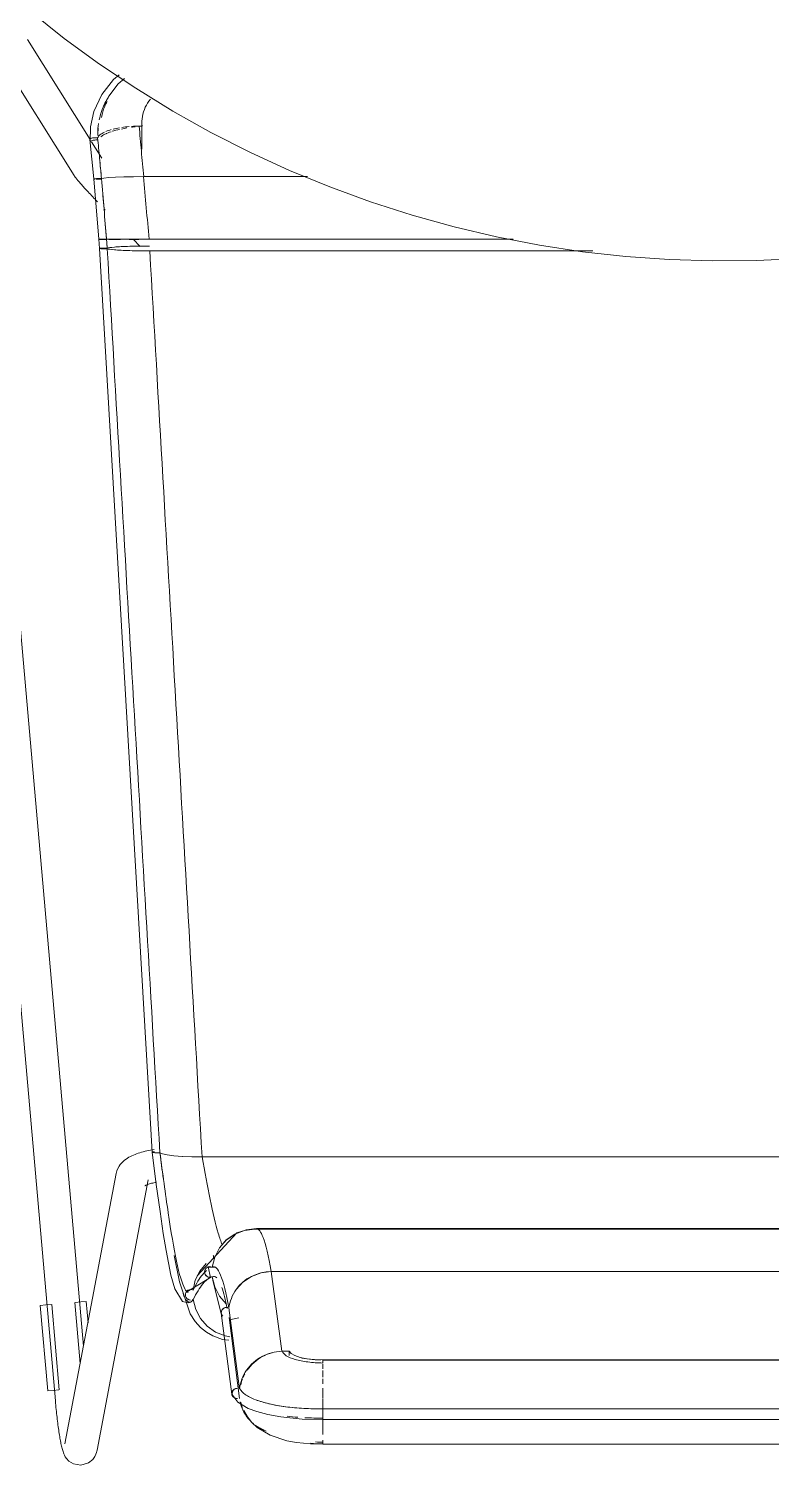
# Model space of a CAD drawing. Header units: millimetres. Extents: x 155927 to 326028, y -36033 to 97293.
# Drawn here: x 159656 to 159928, y 11463 to 11990 of the extents above; entities that cross this region are included whole.
import ezdxf

# ---------------------------------------------------------------- set-up
doc = ezdxf.new("R2010")
doc.units = ezdxf.units.MM
doc.header["$MEASUREMENT"] = 0
doc.layers.add('I-FURN', color=8, linetype='CONTINUOUS', lineweight=9)

msp = doc.modelspace()

# ---------------------------------------------------------------- linework, layer by layer
at = {"layer": 'I-FURN'}
for p, q in [((159656.42, 11996.86), (159668.95, 11986.92)), ((159678.42, 11949.76), (159655.39, 11986.53)), ((159668.95, 11986.92), (159681.87, 11977.48)), ((159645.22, 11980.16), (159672.52, 11936.57)), ((159681.87, 11977.48), (159695.16, 11968.57)), ((159687.01, 11971.86), (159682.68, 11966.33)), ((159689.07, 11973.5), (159687.01, 11971.86)), ((159691.09, 11972.15), (159688.75, 11970.19)), ((159682.68, 11966.33), (159679.77, 11960.01)), ((159685.25, 11965.62), (159683.34, 11961.93)), ((159688.75, 11970.19), (159685.25, 11965.62)), ((159695.16, 11968.57), (159708.79, 11960.2)), ((159708.79, 11960.2), (159722.75, 11952.37)), ((159679.77, 11960.01), (159678.56, 11954.37)), ((159697.41, 11955.93), (159697.41, 11946.18)), ((159679.77, 11935.31), (159678.35, 11949.8)), ((159678.56, 11954.37), (159678.47, 11948.91)), ((159696.42, 11954.69), (159697.47, 11954.69)), ((159722.75, 11952.37), (159737.01, 11945.12)), ((159682.69, 11942.95), (159678.99, 11948.86)), ((159737.01, 11945.12), (159751.54, 11938.44)), ((159672.52, 11936.57), (159672.74, 11936.25)), ((159672.74, 11936.25), (159672.92, 11935.99)), ((159672.92, 11935.99), (159673.09, 11935.76)), ((159673.09, 11935.76), (159673.27, 11935.54)), ((159673.27, 11935.54), (159673.45, 11935.32)), ((159673.45, 11935.32), (159673.64, 11935.09)), ((159673.64, 11935.09), (159673.84, 11934.85)), ((159673.84, 11934.85), (159674.05, 11934.6)), ((159674.05, 11934.6), (159674.28, 11934.33)), ((159674.28, 11934.33), (159674.53, 11934.05)), ((159674.53, 11934.05), (159674.78, 11933.75)), ((159674.78, 11933.75), (159675.06, 11933.45)), ((159679.84, 11935.33), (159679.77, 11935.31)), ((159679.77, 11935.31), (159679.84, 11935.28)), ((159679.78, 11935.31), (159679.84, 11935.33)), ((159681.6, 11913.11), (159679.78, 11935.31)), ((159679.84, 11935.28), (159679.78, 11935.31)), ((159680.03, 11935.36), (159679.84, 11935.33)), ((159679.84, 11935.28), (159680.02, 11935.26)), ((159680.03, 11935.26), (159679.84, 11935.28)), ((159680.02, 11935.26), (159680.32, 11935.24)), ((159680.33, 11935.38), (159680.03, 11935.36)), ((159680.03, 11935.36), (159680.33, 11935.38)), ((159680.32, 11935.24), (159680.03, 11935.26)), ((159680.71, 11935.4), (159680.33, 11935.38)), ((159680.33, 11935.38), (159680.71, 11935.4)), ((159680.7, 11935.22), (159681.15, 11935.21)), ((159681.15, 11935.21), (159680.7, 11935.22)), ((159681.16, 11935.41), (159680.71, 11935.4)), ((159680.71, 11935.4), (159681.17, 11935.41)), ((159681.15, 11935.21), (159681.64, 11935.2)), ((159681.64, 11935.2), (159681.15, 11935.21)), ((159681.65, 11935.41), (159681.16, 11935.41)), ((159681.17, 11935.41), (159681.66, 11935.41)), ((159681.64, 11935.2), (159682.14, 11935.21)), ((159682.14, 11935.21), (159681.64, 11935.2)), ((159682.15, 11935.41), (159681.65, 11935.41)), ((159681.66, 11935.41), (159682.16, 11935.41)), ((159682.14, 11935.21), (159682.61, 11935.21)), ((159682.61, 11935.21), (159682.14, 11935.21)), ((159682.62, 11935.4), (159682.15, 11935.41)), ((159682.16, 11935.41), (159682.63, 11935.4)), ((159683.51, 11935.59), (159682.62, 11935.4)), ((159682.63, 11935.4), (159683.51, 11935.59)), ((159683.51, 11935.59), (159685.23, 11935.77)), ((159685.25, 11935.77), (159683.51, 11935.59)), ((159685.25, 11935.77), (159687.69, 11935.92)), ((159687.73, 11935.92), (159685.25, 11935.77)), ((159687.72, 11935.92), (159690.76, 11936.04)), ((159690.83, 11936.04), (159687.73, 11935.92)), ((159690.82, 11936.04), (159694.27, 11936.11)), ((159694.26, 11936.11), (159690.83, 11936.04)), ((159698.12, 11936.14), (159694.36, 11936.11)), ((159694.36, 11936.11), (159698, 11936.14)), ((159758.24, 11936.14), (159698.12, 11936.14)), ((159698.12, 11936.14), (159758.24, 11936.14)), ((159751.54, 11938.44), (159766.34, 11932.34)), ((159626.73, 11929.87), (159665.68, 11486.55)), ((159675.97, 11506.57), (159638.68, 11930.92)), ((159675.06, 11933.45), (159675.34, 11933.12)), ((159675.34, 11933.12), (159675.65, 11932.79)), ((159675.65, 11932.79), (159675.96, 11932.44)), ((159675.96, 11932.44), (159676.29, 11932.07)), ((159676.29, 11932.07), (159676.63, 11931.69)), ((159676.63, 11931.69), (159676.99, 11931.3)), ((159676.99, 11931.3), (159677.36, 11930.9)), ((159677.36, 11930.9), (159677.74, 11930.49)), ((159677.74, 11930.49), (159678.13, 11930.06)), ((159678.13, 11930.06), (159678.53, 11929.63)), ((159678.53, 11929.63), (159678.95, 11929.18)), ((159678.95, 11929.18), (159679.37, 11928.73)), ((159679.37, 11928.73), (159679.8, 11928.27)), ((159766.34, 11932.34), (159781.36, 11926.84)), ((159679.8, 11928.27), (159680.24, 11927.8)), ((159680.24, 11927.8), (159680.69, 11927.32)), ((159680.69, 11927.32), (159681.15, 11926.84)), ((159683.5, 11924.35), (159683.99, 11923.84)), ((159781.36, 11926.84), (159796.59, 11921.95)), ((159796.59, 11921.95), (159812.01, 11917.67)), ((159681.6, 11913.11), (159681.87, 11909.75)), ((159681.67, 11913.1), (159681.6, 11913.11)), ((159681.6, 11913.11), (159681.67, 11913.11)), ((159681.67, 11913.11), (159681.6, 11913.11)), ((159681.6, 11913.11), (159681.67, 11913.1)), ((159681.67, 11913.11), (159681.86, 11913.11)), ((159681.85, 11913.11), (159681.67, 11913.11)), ((159681.86, 11913.1), (159681.67, 11913.1)), ((159681.67, 11913.1), (159681.86, 11913.1)), ((159682.15, 11913.11), (159681.85, 11913.11)), ((159681.86, 11913.11), (159682.15, 11913.11)), ((159682.15, 11913.1), (159681.86, 11913.1)), ((159681.86, 11913.1), (159682.15, 11913.1)), ((159682.15, 11913.11), (159682.53, 11913.11)), ((159682.53, 11913.11), (159682.15, 11913.11)), ((159682.54, 11913.1), (159682.15, 11913.1)), ((159682.15, 11913.1), (159682.53, 11913.1)), ((159682.53, 11913.11), (159682.98, 11913.11)), ((159682.98, 11913.11), (159682.53, 11913.11)), ((159682.53, 11913.1), (159682.99, 11913.1)), ((159682.99, 11913.1), (159682.54, 11913.1)), ((159682.98, 11913.11), (159683.47, 11913.11)), ((159683.47, 11913.11), (159682.98, 11913.11)), ((159683.48, 11913.1), (159682.99, 11913.1)), ((159682.99, 11913.1), (159683.48, 11913.1)), ((159683.47, 11913.11), (159683.97, 11913.11)), ((159683.97, 11913.11), (159683.47, 11913.11)), ((159683.98, 11913.1), (159683.48, 11913.1)), ((159683.48, 11913.1), (159683.97, 11913.1)), ((159683.97, 11913.11), (159684.44, 11913.11)), ((159684.44, 11913.11), (159683.97, 11913.11)), ((159683.97, 11913.1), (159684.44, 11913.1)), ((159684.45, 11913.1), (159683.98, 11913.1)), ((159684.44, 11913.11), (159685.33, 11913.13)), ((159685.32, 11913.13), (159684.44, 11913.11)), ((159687.07, 11913.14), (159685.32, 11913.13)), ((159685.33, 11913.13), (159687.07, 11913.14)), ((159687.1, 11913.07), (159685.34, 11913.08)), ((159685.34, 11913.08), (159687.09, 11913.07)), ((159689.58, 11913.15), (159687.07, 11913.14)), ((159687.08, 11913.14), (159689.57, 11913.15)), ((159687.09, 11913.07), (159689.59, 11913.06)), ((159689.59, 11913.06), (159687.1, 11913.07)), ((159689.58, 11913.15), (159692.71, 11913.16)), ((159692.71, 11913.16), (159689.58, 11913.15)), ((159692.71, 11913.16), (159696.28, 11913.17)), ((159696.28, 11913.17), (159692.71, 11913.16)), ((159692.71, 11913.05), (159696.27, 11913.04)), ((159696.27, 11913.04), (159692.72, 11913.05)), ((159694.27, 11913.17), (159696.84, 11910.49)), ((159696.28, 11913.17), (159700.06, 11913.17)), ((159700.06, 11913.17), (159696.28, 11913.17)), ((159700.06, 11913.17), (159833.7, 11913.17)), ((159833.7, 11913.17), (159700.06, 11913.17)), ((159812.01, 11917.67), (159827.58, 11914.01)), ((159827.58, 11914.01), (159843.29, 11910.98)), ((159681.94, 11909.78), (159681.88, 11909.75)), ((159701.16, 11577.84), (159681.88, 11909.75)), ((159681.88, 11909.75), (159681.94, 11909.72)), ((159682.13, 11909.8), (159681.94, 11909.78)), ((159681.94, 11909.72), (159682.13, 11909.69)), ((159682.43, 11909.82), (159682.13, 11909.8)), ((159682.13, 11909.69), (159682.42, 11909.67)), ((159682.42, 11909.67), (159682.8, 11909.65)), ((159682.81, 11909.84), (159682.43, 11909.82)), ((159682.8, 11909.65), (159683.25, 11909.64)), ((159683.26, 11909.85), (159682.81, 11909.84)), ((159683.25, 11909.64), (159683.74, 11909.64)), ((159683.75, 11909.86), (159683.26, 11909.85)), ((159683.74, 11909.64), (159684.24, 11909.64)), ((159684.25, 11909.86), (159683.75, 11909.86)), ((159684.24, 11909.64), (159684.71, 11909.65)), ((159684.72, 11909.85), (159684.25, 11909.86)), ((159684.71, 11909.65), (159685.6, 11909.44)), ((159685.62, 11910.06), (159684.72, 11909.85)), ((159685.6, 11909.44), (159687.35, 11909.24)), ((159687.37, 11910.25), (159685.62, 11910.06)), ((159687.35, 11909.24), (159689.85, 11909.08)), ((159689.87, 11910.41), (159687.37, 11910.25)), ((159689.85, 11909.08), (159692.98, 11908.96)), ((159692.99, 11910.54), (159689.87, 11910.41)), ((159692.98, 11908.96), (159696.54, 11908.88)), ((159696.54, 11910.61), (159692.99, 11910.54)), ((159700.22, 11910.64), (159696.54, 11910.61)), ((159696.54, 11908.88), (159700.33, 11908.85)), ((159700.33, 11908.85), (159862.93, 11908.85)), ((159862.93, 11908.85), (159700.33, 11908.85)), ((159843.29, 11910.98), (159859.11, 11908.57)), ((159859.11, 11908.57), (159875.01, 11906.81)), ((159875.01, 11906.81), (159890.97, 11905.67)), ((159890.97, 11905.67), (159906.96, 11905.18)), ((159906.96, 11905.18), (159922.96, 11905.33)), ((159922.96, 11905.33), (159938.94, 11906.11)), ((159691.08, 11574.92), (159691.61, 11575.32)), ((159691.61, 11575.32), (159692.14, 11575.68)), ((159692.14, 11575.68), (159692.68, 11576)), ((159692.68, 11576), (159693.22, 11576.29)), ((159693.22, 11576.29), (159693.77, 11576.57)), ((159693.77, 11576.57), (159694.33, 11576.82)), ((159694.33, 11576.82), (159694.9, 11577.05)), ((159694.9, 11577.05), (159695.48, 11577.27)), ((159695.48, 11577.27), (159696.08, 11577.48)), ((159696.08, 11577.48), (159696.68, 11577.67)), ((159696.68, 11577.67), (159697.3, 11577.86)), ((159697.3, 11577.86), (159697.93, 11578.03)), ((159697.93, 11578.03), (159698.57, 11578.19)), ((159698.57, 11578.19), (159699.23, 11578.34)), ((159699.23, 11578.34), (159699.89, 11578.49)), ((159699.89, 11578.49), (159700.57, 11578.62)), ((159700.57, 11578.62), (159701.27, 11578.75)), ((159701.16, 11577.84), (159701.22, 11577.89)), ((159701.23, 11577.89), (159701.17, 11577.84)), ((159701.17, 11577.84), (159702.72, 11565.98)), ((159701.27, 11578.75), (159701.97, 11578.86)), ((159701.7, 11577.99), (159701.41, 11577.94)), ((159701.41, 11577.94), (159701.7, 11577.99)), ((159701.43, 11577.73), (159701.73, 11577.69)), ((159701.73, 11577.69), (159701.43, 11577.73)), ((159702.08, 11578.02), (159701.7, 11577.99)), ((159701.7, 11577.99), (159702.08, 11578.02)), ((159701.73, 11577.69), (159702.12, 11577.66)), ((159702.11, 11577.66), (159701.73, 11577.69)), ((159702.57, 11577.64), (159702.11, 11577.66)), ((159702.12, 11577.66), (159702.57, 11577.64)), ((159702.57, 11577.64), (159703.06, 11577.63)), ((159703.06, 11577.63), (159702.57, 11577.64)), ((159703.06, 11577.63), (159703.56, 11577.63)), ((159703.56, 11577.63), (159703.06, 11577.63)), ((159703.56, 11577.63), (159704.03, 11577.65)), ((159704.03, 11577.65), (159703.56, 11577.63)), ((159704.93, 11577.25), (159704.03, 11577.65)), ((159704.03, 11577.65), (159704.93, 11577.25)), ((159706.67, 11576.88), (159704.93, 11577.25)), ((159704.93, 11577.25), (159706.68, 11576.88)), ((159709.14, 11576.57), (159706.68, 11576.88)), ((159706.68, 11576.88), (159709.17, 11576.57)), ((159712.23, 11576.33), (159709.17, 11576.57)), ((159709.17, 11576.57), (159712.28, 11576.33)), ((159715.75, 11576.18), (159712.27, 11576.33)), ((159712.28, 11576.33), (159715.81, 11576.18)), ((159719.5, 11576.12), (159715.75, 11576.18)), ((159715.81, 11576.18), (159719.58, 11576.12)), ((159719.58, 11576.12), (160102.98, 11576.12)), ((160103.06, 11576.12), (159719.58, 11576.12)), ((159687.97, 11569.99), (159669.16, 11470.7)), ((159687.97, 11569.99), (159688.23, 11570.98)), ((159688.23, 11570.98), (159688.59, 11571.87)), ((159688.59, 11571.87), (159689.03, 11572.66)), ((159689.03, 11572.66), (159689.51, 11573.35)), ((159689.51, 11573.35), (159690.02, 11573.95)), ((159690.02, 11573.95), (159690.55, 11574.47)), ((159690.55, 11574.47), (159691.08, 11574.92)), ((159680.95, 11468.47), (159699.76, 11567.76)), ((159698.54, 11565.53), (159698.57, 11565.54)), ((159698.57, 11565.54), (159698.64, 11565.59)), ((159698.64, 11565.59), (159698.73, 11565.63)), ((159698.73, 11565.63), (159698.88, 11565.71)), ((159698.88, 11565.71), (159699.07, 11565.8)), ((159699.07, 11565.8), (159699.31, 11565.89)), ((159699.31, 11565.89), (159699.57, 11565.99)), ((159699.57, 11565.99), (159699.88, 11566.1)), ((159699.88, 11566.1), (159700.21, 11566.21)), ((159700.21, 11566.21), (159700.58, 11566.31)), ((159700.58, 11566.31), (159700.97, 11566.42)), ((159700.97, 11566.42), (159701.4, 11566.53)), ((159701.4, 11566.53), (159701.84, 11566.63)), ((159701.84, 11566.63), (159702.31, 11566.73)), ((159702.31, 11566.73), (159702.8, 11566.83)), ((159702.72, 11565.98), (159704.07, 11556.05)), ((159704.07, 11556.05), (159705.26, 11548.03)), ((159731.21, 11547.6), (159735.68, 11549.33)), ((159735.1, 11549.15), (159731.53, 11547.78)), ((159731.53, 11547.77), (159735.1, 11549.14)), ((159732.31, 11548.2), (159734.24, 11548.9)), ((159735.1, 11549.14), (159738.89, 11549.62)), ((159738.89, 11549.62), (159735.1, 11549.15)), ((159735.68, 11549.33), (159739.43, 11549.77)), ((159738.89, 11549.62), (160083.67, 11549.62)), ((160083.67, 11549.62), (159738.89, 11549.62)), ((159778.33, 11549.77), (159739.43, 11549.77)), ((160083.13, 11549.77), (159778.33, 11549.77)), ((159705.26, 11548.03), (159706.29, 11541.72)), ((159717.71, 11532.5), (159732.31, 11548.2)), ((159728.39, 11545.61), (159725.88, 11542.74)), ((159725.89, 11542.73), (159728.39, 11545.6)), ((159731.53, 11547.78), (159728.39, 11545.61)), ((159728.39, 11545.6), (159731.53, 11547.77)), ((159706.29, 11541.72), (159708.09, 11532.7)), ((159709.27, 11539.92), (159711.17, 11530.26)), ((159724.13, 11539.34), (159723.24, 11535.63)), ((159725.88, 11542.74), (159724.13, 11539.34)), ((159724.13, 11539.34), (159725.89, 11542.73)), ((159718.65, 11534.18), (159717.01, 11530.85)), ((159717.02, 11530.85), (159718.66, 11534.17)), ((159721.05, 11537.01), (159718.65, 11534.18)), ((159718.66, 11534.18), (159721.05, 11537.01)), ((159720.46, 11534.37), (159720.39, 11533.87)), ((159720.39, 11533.87), (159720.46, 11533.38)), ((159720.4, 11533.87), (159720.46, 11534.36)), ((159720.46, 11533.38), (159720.4, 11533.87)), ((159720.46, 11534.36), (159720.65, 11534.83)), ((159720.65, 11534.83), (159720.46, 11534.37)), ((159720.65, 11532.92), (159720.46, 11533.38)), ((159720.46, 11533.38), (159720.65, 11532.92)), ((159720.65, 11534.83), (159720.95, 11535.23)), ((159720.94, 11535.23), (159720.65, 11534.83)), ((159720.95, 11532.52), (159720.65, 11532.92)), ((159720.65, 11532.92), (159720.94, 11532.52)), ((159721.33, 11535.54), (159720.94, 11535.23)), ((159720.95, 11535.23), (159721.33, 11535.54)), ((159721.78, 11535.75), (159721.33, 11535.54)), ((159721.33, 11535.54), (159721.78, 11535.74)), ((159721.42, 11535.6), (159724.3, 11535.64)), ((159721.72, 11535.73), (159722.56, 11531.84)), ((159721.78, 11535.74), (159722.27, 11535.83)), ((159722.27, 11535.83), (159721.78, 11535.75)), ((159722.27, 11535.83), (159722.77, 11535.79)), ((159722.77, 11535.79), (159722.27, 11535.83)), ((159722.77, 11535.79), (159723.24, 11535.63)), ((159723.24, 11535.63), (159722.77, 11535.79)), ((159741.15, 11533.54), (159737.61, 11532.23)), ((159744.92, 11534.02), (159741.15, 11533.54)), ((159748.78, 11504.74), (159744.92, 11534.02)), ((159744.92, 11534.02), (160077.64, 11534.02)), ((160077.64, 11534.02), (159744.92, 11534.02)), ((159708.09, 11532.7), (159709.5, 11527.7)), ((159709.5, 11527.7), (159712.27, 11523.07)), ((159711.17, 11530.26), (159715.16, 11518.55)), ((159713.6, 11526.31), (159722.99, 11532.02)), ((159716.23, 11527.24), (159717.02, 11530.85)), ((159717.01, 11530.85), (159716.23, 11527.24)), ((159720.94, 11532.52), (159721.33, 11532.2)), ((159721.33, 11532.21), (159720.95, 11532.52)), ((159721.78, 11532.01), (159721.33, 11532.21)), ((159721.33, 11532.2), (159721.78, 11532)), ((159722.27, 11531.92), (159721.78, 11532.01)), ((159721.78, 11532), (159722.27, 11531.92)), ((159722.77, 11531.96), (159722.27, 11531.92)), ((159722.27, 11531.92), (159722.77, 11531.96)), ((159723.24, 11532.12), (159722.77, 11531.96)), ((159722.77, 11531.96), (159723.24, 11532.12)), ((159723.24, 11532.12), (159724.13, 11528.41)), ((159723.59, 11530.27), (159723.27, 11532.14)), ((159726.56, 11518.66), (159723.59, 11530.27)), ((159724.13, 11528.41), (159725.88, 11525.01)), ((159734.49, 11530.15), (159732.01, 11527.41)), ((159737.61, 11532.23), (159734.49, 11530.15)), ((159672.78, 11522.68), (159674.76, 11500.2)), ((159672.91, 11522.69), (159674.97, 11522.87)), ((159674.97, 11522.87), (159677.01, 11523.05)), ((159677.71, 11515.16), (159677.01, 11523.05)), ((159712.27, 11523.07), (159714.46, 11522.53)), ((159713.46, 11525.94), (159713.4, 11525.45)), ((159713.4, 11525.45), (159713.47, 11524.97)), ((159713.41, 11525.45), (159713.46, 11525.94)), ((159713.48, 11524.97), (159713.41, 11525.45)), ((159713.46, 11525.94), (159713.65, 11526.4)), ((159713.64, 11526.4), (159713.46, 11525.94)), ((159713.47, 11524.97), (159713.67, 11524.52)), ((159713.67, 11524.52), (159713.48, 11524.97)), ((159713.93, 11526.8), (159713.64, 11526.4)), ((159713.65, 11526.4), (159713.94, 11526.8)), ((159713.97, 11524.12), (159713.67, 11524.52)), ((159713.67, 11524.52), (159713.97, 11524.12)), ((159714.31, 11527.12), (159713.93, 11526.8)), ((159713.94, 11526.8), (159714.31, 11527.12)), ((159714.36, 11523.82), (159713.97, 11524.12)), ((159713.97, 11524.12), (159714.36, 11523.81)), ((159714.31, 11527.12), (159714.76, 11527.33)), ((159714.76, 11527.33), (159714.31, 11527.12)), ((159714.82, 11523.62), (159714.36, 11523.82)), ((159714.36, 11523.81), (159714.81, 11523.62)), ((159714.46, 11522.53), (159715.37, 11522.83)), ((159714.76, 11527.33), (159715.25, 11527.42)), ((159715.25, 11527.42), (159714.76, 11527.33)), ((159714.81, 11523.62), (159715.31, 11523.54)), ((159715.31, 11523.55), (159714.82, 11523.62)), ((159715.25, 11527.42), (159715.75, 11527.39)), ((159715.75, 11527.39), (159715.25, 11527.42)), ((159715.75, 11527.39), (159716.23, 11527.24)), ((159716.23, 11527.24), (159715.75, 11527.39)), ((159716.28, 11523.75), (159715.81, 11523.59)), ((159715.81, 11523.59), (159716.28, 11523.75)), ((159717.19, 11520.13), (159716.28, 11523.75)), ((159716.28, 11523.75), (159717.18, 11520.12)), ((159725.88, 11525.01), (159728.39, 11522.14)), ((159660.1, 11521.57), (159662.15, 11521.75)), ((159662.86, 11490.16), (159660.1, 11521.57)), ((159662.15, 11521.75), (159664.21, 11521.93)), ((159667.1, 11490.53), (159664.34, 11521.94)), ((159715.16, 11518.55), (159716.98, 11515.72)), ((159717.18, 11520.12), (159718.92, 11516.8)), ((159726.6, 11519.44), (159726.53, 11518.97)), ((159726.53, 11518.97), (159726.6, 11518.5)), ((159730.4, 11488.96), (159726.55, 11518.74)), ((159726.79, 11519.88), (159726.6, 11519.44)), ((159726.6, 11518.5), (159726.79, 11518.06)), ((159727.08, 11520.26), (159726.79, 11519.88)), ((159726.79, 11518.06), (159727.08, 11517.68)), ((159727.47, 11520.57), (159727.08, 11520.26)), ((159727.92, 11520.76), (159727.47, 11520.57)), ((159728.41, 11520.84), (159727.92, 11520.76)), ((159728.91, 11520.8), (159728.41, 11520.84)), ((159729.38, 11520.64), (159733.22, 11490.94)), ((159733.24, 11487.4), (159729.4, 11517.1)), ((159729.52, 11516.32), (159733.01, 11517)), ((159716.98, 11515.72), (159718.97, 11513.48)), ((159718.92, 11516.8), (159721.4, 11513.98)), ((159718.97, 11513.48), (159721.14, 11511.7)), ((159721.14, 11511.7), (159723.41, 11510.36)), ((159721.4, 11513.98), (159724.49, 11511.8)), ((159724.49, 11511.8), (159728, 11510.4)), ((159723.41, 11510.36), (159727.01, 11509.06)), ((159727.01, 11509.06), (159729.28, 11508.77)), ((159729.75, 11510.04), (159728, 11510.41)), ((159728, 11510.4), (159729.74, 11510.03)), ((159751.5, 11504.81), (159748.78, 11504.74)), ((159751.5, 11504.81), (159751.5, 11503.15)), ((159752.14, 11503.95), (159751.5, 11504.81)), ((159753.49, 11503.16), (159752.14, 11503.95)), ((159755.47, 11502.49), (159753.49, 11503.16)), ((159757.97, 11501.98), (159755.47, 11502.49)), ((159760.82, 11501.66), (159757.97, 11501.98)), ((159763.85, 11501.55), (159760.82, 11501.66)), ((160058.71, 11501.55), (159763.85, 11501.55)), ((159763.85, 11501.49), (160058.71, 11501.49)), ((159763.85, 11498.23), (159763.85, 11499.97)), ((159763.85, 11495.18), (159763.85, 11497.64)), ((159732.47, 11493.37), (159732.79, 11490.93)), ((159763.85, 11492.82), (159763.85, 11494.66)), ((159763.85, 11487.63), (159763.85, 11491.19)), ((159664.91, 11490.34), (159662.86, 11490.16)), ((159666.97, 11490.52), (159664.91, 11490.34)), ((159665.69, 11486.39), (159665.68, 11486.55)), ((159665.76, 11485.64), (159665.69, 11486.39)), ((159665.83, 11484.89), (159665.76, 11485.64)), ((159730.76, 11488.46), (159732.65, 11486.08)), ((159732.65, 11486.08), (159736.48, 11483.78)), ((159739.18, 11486.92), (159742.62, 11485.82)), ((159742.62, 11485.82), (159747.05, 11484.86)), ((159763.85, 11487.44), (159763.85, 11483.62)), ((159763.85, 11483.62), (159763.85, 11487.44)), ((159665.9, 11484.14), (159665.83, 11484.89)), ((159665.98, 11483.4), (159665.9, 11484.14)), ((159666.05, 11482.66), (159665.98, 11483.4)), ((159666.13, 11481.93), (159666.05, 11482.66)), ((159666.21, 11481.2), (159666.13, 11481.93)), ((159666.29, 11480.48), (159666.21, 11481.2)), ((159666.37, 11479.77), (159666.29, 11480.48)), ((159734.78, 11482.97), (159736.12, 11480.7)), ((159736.12, 11480.7), (159737.79, 11478.63)), ((159736.48, 11483.78), (159739.65, 11482.58)), ((159739.65, 11482.58), (159743.69, 11481.5)), ((159743.69, 11481.5), (159748.41, 11480.64)), ((159747.05, 11484.86), (159751.07, 11484.26)), ((159748.41, 11480.64), (159756.29, 11479.84)), ((159751.07, 11484.26), (159757.63, 11483.73)), ((159757.63, 11483.73), (159763.85, 11483.65)), ((160058.71, 11483.65), (159763.85, 11483.65)), ((159763.85, 11479.69), (159763.85, 11483.54)), ((159763.85, 11483.54), (159763.85, 11483.32)), ((159763.85, 11483.32), (159763.85, 11482.99)), ((159763.85, 11482.99), (159763.85, 11482.57)), ((159763.85, 11482.57), (159763.85, 11482.1)), ((159763.85, 11482.1), (159763.85, 11481.6)), ((159763.85, 11481.6), (159763.85, 11481.1)), ((159763.85, 11481.1), (159763.85, 11480.65)), ((159763.85, 11480.65), (159763.85, 11480.26)), ((159763.85, 11480.26), (159763.85, 11479.96)), ((159666.46, 11479.07), (159666.37, 11479.77)), ((159666.54, 11478.39), (159666.46, 11479.07)), ((159666.63, 11477.71), (159666.54, 11478.39)), ((159666.72, 11477.05), (159666.63, 11477.71)), ((159666.81, 11476.4), (159666.72, 11477.05)), ((159666.9, 11475.76), (159666.81, 11476.4)), ((159666.99, 11475.14), (159666.9, 11475.76)), ((159667.08, 11474.54), (159666.99, 11475.14)), ((159737.79, 11478.63), (159739.76, 11476.8)), ((159739.76, 11476.8), (159744.48, 11473.93)), ((159756.29, 11479.84), (159763.85, 11479.69)), ((159763.85, 11479.96), (159763.85, 11479.76)), ((159763.85, 11479.93), (159763.85, 11476.91)), ((159763.85, 11476.92), (159763.85, 11479.93)), ((159763.85, 11479.76), (159763.85, 11479.69)), ((159763.85, 11479.69), (160058.71, 11479.69)), ((159763.85, 11474.17), (159763.85, 11476.75)), ((159667.17, 11473.95), (159667.08, 11474.54)), ((159667.26, 11473.39), (159667.17, 11473.95)), ((159667.36, 11472.83), (159667.26, 11473.39)), ((159667.45, 11472.3), (159667.36, 11472.83)), ((159667.54, 11471.79), (159667.45, 11472.3)), ((159667.64, 11471.29), (159667.54, 11471.79)), ((159667.73, 11470.81), (159667.64, 11471.29)), ((159667.83, 11470.35), (159667.73, 11470.81)), ((159667.93, 11469.91), (159667.83, 11470.35)), ((159668.03, 11469.48), (159667.93, 11469.91)), ((159668.13, 11469.07), (159668.03, 11469.48)), ((159744.48, 11473.93), (159750.63, 11471.9)), ((159750.63, 11471.9), (159754.13, 11471.25)), ((159754.13, 11471.25), (159759.34, 11470.73)), ((159759.34, 11470.73), (159763.85, 11470.65)), ((159763.85, 11470.67), (159763.85, 11472.14)), ((159763.85, 11470.82), (159763.85, 11470.65)), ((159763.85, 11470.65), (160058.71, 11470.65)), ((159668.24, 11468.67), (159668.13, 11469.07)), ((159668.36, 11468.27), (159668.24, 11468.67)), ((159668.48, 11467.88), (159668.36, 11468.27)), ((159668.62, 11467.47), (159668.48, 11467.88)), ((159668.79, 11467.05), (159668.62, 11467.47)), ((159669.01, 11466.57), (159668.79, 11467.05)), ((159669.31, 11466.01), (159669.01, 11466.57)), ((159669.79, 11465.31), (159669.31, 11466.01)), ((159670.65, 11464.4), (159669.79, 11465.31)), ((159672.3, 11463.36), (159670.65, 11464.4)), ((159677.81, 11463.71), (159679.39, 11465.03)), ((159679.39, 11465.03), (159680.14, 11466.11)), ((159680.14, 11466.11), (159680.51, 11466.91)), ((159680.51, 11466.91), (159680.72, 11467.53)), ((159680.72, 11467.53), (159680.86, 11468.05)), ((159680.86, 11468.05), (159680.95, 11468.47)), ((159675.06, 11462.87), (159672.3, 11463.36)), ((159677.81, 11463.71), (159675.06, 11462.87))]:
    msp.add_line(p, q, dxfattribs=at)
for centre, major_axis, ratio, start_param, end_param in [((159745.05, 11518.95), (15.78, 0), 0.955139, 1.579038, 2.545717), ((159745.05, 11518.95), (15.78, 0), 0.955139, 2.787556, 3.029056), ((159745.05, 11518.95), (15.78, 0), 0.955139, 2.545839, 2.787386), ((159728.5, 11518.97), (1.96, 0), 0.955139, 1.359855, 3.903556), ((159763.85, 11486.4), (0, 15.75), 0.000004, 0.290246, 0.472486), ((159763.85, 11474.93), (12.4, 0), 0.287441, 4.492176, 4.712389)]:
    msp.add_ellipse(centre, major_axis=major_axis, ratio=ratio, start_param=start_param, end_param=end_param, dxfattribs=at)
for points in [[(159689.68, 11971.02), (159690.12, 11971.43), (159690.57, 11971.82), (159691.03, 11972.2)], [(159681.22, 11951.89), (159681.23, 11953.15), (159681.33, 11954.41), (159681.51, 11955.65)], [(159697.47, 11954.69), (159697.42, 11955.2), (159697.4, 11955.7), (159697.41, 11956.21)], [(159681.19, 11950.36), (159681.33, 11950.75), (159681.9, 11951.5), (159683.04, 11952.2), (159683.74, 11952.52)], [(159682.62, 11935.4), (159682.38, 11937.93), (159681.9, 11942.96), (159681.43, 11947.91), (159681.19, 11950.36)], [(159681.42, 11953.87), (159681.31, 11952.98), (159681.29, 11952.08), (159681.29, 11951.18)], [(159683.77, 11951.67), (159683.13, 11951.35), (159682.74, 11951.04), (159682.41, 11950.71)], [(159686.2, 11952.63), (159685.38, 11952.36), (159684.57, 11952.08), (159684.02, 11951.78)], [(159684.19, 11952.72), (159684.78, 11952.97), (159685.44, 11953.2), (159686.17, 11953.41)], [(159689.24, 11953.48), (159688.31, 11953.26), (159687.37, 11953.03), (159686.52, 11952.78)], [(159686.84, 11953.59), (159687.58, 11953.78), (159688.39, 11953.94), (159689.22, 11954.09)], [(159691.9, 11954.01), (159691.21, 11953.89), (159690.56, 11953.76), (159689.9, 11953.62)], [(159690.07, 11954.22), (159690.92, 11954.35), (159691.79, 11954.46), (159692.71, 11954.52)], [(159695.01, 11954.45), (159694.53, 11954.4), (159694.06, 11954.34), (159693.6, 11954.27)], [(159693.64, 11954.59), (159694.55, 11954.65), (159695.47, 11954.68), (159696.42, 11954.69)], [(159698.12, 11936.14), (159697.81, 11939.27), (159697.22, 11945.52), (159696.68, 11951.66), (159696.42, 11954.69)], [(159682.59, 11935.4), (159682.4, 11937.36), (159682.2, 11939.32), (159682.01, 11941.26)], [(159682.63, 11935.4), (159682.93, 11931.69), (159683.53, 11924.27), (159684.14, 11916.83), (159684.44, 11913.11)], [(159699.03, 11924.66), (159698.69, 11928.49), (159698.35, 11932.32), (159698, 11936.14)], [(159700.06, 11913.17), (159699.72, 11917), (159699.38, 11920.83), (159699.03, 11924.66)], [(159684.71, 11909.65), (159684.66, 11910.23), (159684.57, 11911.38), (159684.48, 11912.54), (159684.44, 11913.11)], [(159684.72, 11909.85), (159684.67, 11910.39), (159684.58, 11911.47), (159684.49, 11912.56), (159684.45, 11913.1)], [(159684.71, 11909.65), (159687.93, 11854.24), (159694.37, 11743.48), (159700.81, 11632.89), (159704.03, 11577.65)], [(159709.92, 11742.36), (159706.72, 11797.82), (159703.52, 11853.33), (159700.33, 11908.85)], [(159719.5, 11576.12), (159716.31, 11631.48), (159713.11, 11686.9), (159709.92, 11742.36)], [(159705.23, 11568.28), (159704.84, 11571.38), (159704.44, 11574.51), (159704.05, 11577.64)], [(159739.43, 11549.77), (159739.25, 11549.77), (159739.07, 11549.72), (159738.89, 11549.62)], [(159723.8, 11538.69), (159723.74, 11539.15), (159723.68, 11539.62), (159723.63, 11540.09)], [(159729.38, 11520.64), (159728.35, 11526.15), (159726.31, 11534.21), (159724.26, 11536.18), (159723.24, 11535.63)], [(159724.87, 11531.7), (159724.33, 11532.27), (159723.78, 11532.41), (159723.24, 11532.12)], [(159728.75, 11520.43), (159728.09, 11523.56), (159727.43, 11526.48), (159726.77, 11528.2)], [(159748.78, 11504.74), (159747.49, 11504.7), (159744.99, 11504.34), (159741.39, 11502.93), (159738.24, 11500.74), (159735.71, 11497.9), (159733.95, 11494.56), (159733.37, 11492.18), (159733.22, 11490.94)], [(159763.85, 11500.43), (159761.96, 11500.46), (159758.22, 11500.72), (159753.43, 11501.68), (159750.1, 11503.07), (159749.16, 11504.17), (159749.03, 11504.73)], [(159755.48, 11502.44), (159757.53, 11501.9), (159760.25, 11501.61), (159763.02, 11501.52)], [(159734.47, 11494.94), (159734.69, 11495.46), (159734.93, 11495.97), (159735.2, 11496.46)], [(159739.01, 11486.98), (159737.55, 11487.55), (159735.09, 11488.82), (159733.78, 11490.22), (159733.42, 11490.95)], [(159733.68, 11492.46), (159733.84, 11493.16), (159734.05, 11493.86), (159734.3, 11494.54)], [(159734.31, 11484.06), (159734.05, 11484.72), (159733.89, 11485.39), (159733.74, 11486.08)], [(159754.69, 11480.49), (159753.34, 11480.6), (159752, 11480.74), (159750.7, 11480.9)], [(159763.85, 11480.22), (159761.63, 11480.18), (159759.43, 11480.22), (159757.25, 11480.33)], [(159763.85, 11470.74), (159762.28, 11470.74), (159760.77, 11470.81), (159759.34, 11470.95)]]:
    msp.add_open_spline(points, degree=3, dxfattribs=at)
for points, knots in [([(159681.77, 11956.93), (159682.21, 11959.05), (159683.22, 11962.13), (159684.85, 11964.89), (159685.44, 11965.76)], [0.1763318, 0.1763318, 0.1763318, 0.1763318, 0.3333333, 0.408557, 0.408557, 0.408557, 0.408557]), ([(159684.72, 11963.7), (159684.38, 11963.11), (159683.35, 11961.26), (159682.86, 11959.28), (159682.63, 11957.9)], [0.6175454, 0.6175454, 0.6175454, 0.6175454, 0.6666667, 0.7702374, 0.7702374, 0.7702374, 0.7702374]), ([(159697.47, 11954.69), (159697.25, 11957.08), (159697.88, 11960.68), (159699.81, 11963.68), (159700.58, 11964.58)], [0, 0, 0, 0, 0.3333333, 0.5, 0.5, 0.5, 0.5]), ([(159678.4, 11949.95), (159678.42, 11949.97), (159678.46, 11950.02), (159678.57, 11950.09), (159678.76, 11950.19), (159679.08, 11950.3), (159679.48, 11950.37), (159679.83, 11950.4), (159680.21, 11950.42), (159680.65, 11950.42), (159681.01, 11950.38), (159681.19, 11950.36)], [0.5555556, 0.5555556, 0.5555556, 0.5555556, 0.5833333, 0.6180556, 0.6527778, 0.7222222, 0.7916667, 0.8263889, 0.8611111, 0.9305556, 1, 1, 1, 1]), ([(159681.29, 11949.62), (159681.07, 11949.63), (159680.58, 11949.63), (159679.83, 11949.54), (159679.16, 11949.39), (159678.73, 11949.21), (159678.57, 11949.1), (159678.53, 11949.05)], [-1, -1, -1, -1, -0.90625, -0.8125, -0.71875, -0.625, -0.5625, -0.5625, -0.5625, -0.5625]), ([(159683.12, 11929.1), (159683.25, 11927.46), (159683.69, 11922.21), (159684.13, 11916.96), (159684.42, 11913.35)], [0.2766114, 0.2766114, 0.2766114, 0.2766114, 0.5, 0.9886614, 0.9886614, 0.9886614, 0.9886614]), ([(159681.87, 11909.75), (159681.87, 11909.77), (159682.01, 11909.79), (159682.41, 11909.83), (159682.79, 11909.84), (159683.25, 11909.85), (159683.75, 11909.86), (159684.25, 11909.86), (159684.57, 11909.85), (159684.72, 11909.85)], [-0.5, -0.5, -0.5, -0.5, -0.375, -0.3125, -0.25, -0.1875, -0.125, -0.0625, 0, 0, 0, 0]), ([(159684.71, 11909.65), (159684.49, 11909.64), (159683.99, 11909.63), (159683.36, 11909.64), (159682.9, 11909.65), (159682.49, 11909.66), (159682.03, 11909.7), (159681.87, 11909.73), (159681.87, 11909.75)], [-1, -1, -1, -1, -0.90625, -0.8125, -0.765625, -0.71875, -0.625, -0.501507, -0.501507, -0.501507, -0.501507]), ([(159700.33, 11908.85), (159699.05, 11908.85), (159696.5, 11908.87), (159692.9, 11908.95), (159689.73, 11909.07), (159686.37, 11909.29), (159684.99, 11909.5), (159684.71, 11909.65)], [-1, -1, -1, -1, -0.833333, -0.666667, -0.5, -0.333333, 0, 0, 0, 0]), ([(159684.72, 11909.85), (159685.01, 11909.99), (159686.4, 11910.2), (159689.75, 11910.42), (159692.91, 11910.54), (159696.47, 11910.62), (159698.98, 11910.64), (159700.22, 11910.64)], [-1, -1, -1, -1, -0.6666667, -0.5, -0.3333333, -0.1666667, -0.003964, -0.003964, -0.003964, -0.003964]), ([(159714.4, 11526.36), (159713.99, 11526.55), (159712.57, 11528.15), (159710.13, 11536.45), (159707.08, 11554.89), (159705.05, 11570.1), (159704.03, 11577.65)], [0.1500589, 0.1500589, 0.1500589, 0.1500589, 0.25, 0.5, 0.75, 1, 1, 1, 1]), ([(159726.88, 11543.85), (159726.39, 11545), (159724.93, 11549.24), (159722.5, 11559.95), (159720.55, 11570.73), (159719.58, 11576.12)], [0.375, 0.375, 0.375, 0.375, 0.5, 0.75, 1, 1, 1, 1]), ([(159744.92, 11534.02), (159743.92, 11539.75), (159742.09, 11547.39), (159740.25, 11549.77), (159739.43, 11549.77)], [0, 0, 0, 0, 0.5, 0.9107153, 0.9107153, 0.9107153, 0.9107153]), ([(159721.11, 11534.37), (159720.65, 11533.97), (159719.02, 11532.3), (159717.4, 11529.65), (159716.23, 11527.24)], [0.3036932, 0.3036932, 0.3036932, 0.3036932, 0.5, 1, 1, 1, 1]), ([(159722.56, 11531.84), (159721.62, 11531.37), (159719.53, 11529.58), (159717.44, 11526.15), (159716.28, 11523.75)], [0.0974617, 0.0974617, 0.0974617, 0.0974617, 0.5, 1, 1, 1, 1]), ([(159716.28, 11523.75), (159715.25, 11522.2), (159714, 11522.42), (159712.74, 11525.33), (159712.51, 11525.96)], [0, 0, 0, 0, 0.25, 0.3070827, 0.3070827, 0.3070827, 0.3070827]), ([(159736.06, 11497.82), (159737.49, 11499.88), (159740.43, 11502.38), (159744.01, 11503.95), (159745.25, 11504.19)], [-0.6666667, -0.6666667, -0.6666667, -0.6666667, -0.3333333, -0.1666667, -0.1666667, -0.1666667, -0.1666667]), ([(159732.37, 11491.12), (159732.22, 11491.12), (159732, 11491.09), (159731.71, 11491.01), (159731.44, 11490.9), (159731.13, 11490.7), (159730.81, 11490.39), (159730.57, 11490.02), (159730.44, 11489.67), (159730.39, 11489.36), (159730.39, 11489.08), (159730.42, 11488.82), (159730.49, 11488.57), (159730.61, 11488.32), (159730.8, 11488.02), (159731.12, 11487.71), (159731.52, 11487.5), (159731.87, 11487.4), (159732.13, 11487.36), (159732.3, 11487.35), (159732.37, 11487.35)], [0.1111111, 0.1111111, 0.1111111, 0.1111111, 0.1666667, 0.1944444, 0.2222222, 0.2777778, 0.3333333, 0.3888889, 0.4444444, 0.4791667, 0.5138889, 0.5486111, 0.5833333, 0.6180556, 0.6527778, 0.7222222, 0.7916667, 0.8263889, 0.8611111, 0.8888889, 0.8888889, 0.8888889, 0.8888889]), ([(159732.46, 11487.37), (159732.29, 11487.38), (159732.01, 11487.42), (159731.62, 11487.56), (159731.21, 11487.82), (159730.75, 11488.34), (159730.5, 11489.2), (159730.73, 11489.99), (159731.12, 11490.52), (159731.51, 11490.84), (159731.81, 11490.98), (159731.97, 11491.03)], [-0.875, -0.875, -0.875, -0.875, -0.8125, -0.765625, -0.71875, -0.625, -0.5, -0.375, -0.3125, -0.25, -0.1875, -0.1875, -0.1875, -0.1875]), ([(159733.45, 11486.19), (159733.61, 11485.46), (159734.17, 11483.58), (159735.72, 11480.75), (159737.4, 11478.92), (159738.35, 11478.14)], [0.0634811, 0.0634811, 0.0634811, 0.0634811, 0.1666667, 0.3333333, 0.5, 0.5, 0.5, 0.5]), ([(159763.85, 11483.62), (159761.51, 11483.58), (159756.85, 11483.65), (159750.01, 11484.28), (159743.9, 11485.37), (159740.68, 11486.38), (159739.19, 11486.92)], [0.0000052, 0.0000052, 0.0000052, 0.0000052, 0.1666667, 0.3333333, 0.5, 0.6602535, 0.6602535, 0.6602535, 0.6602535]), ([(159739.15, 11477.52), (159739.88, 11476.99), (159741.13, 11476.28), (159742.46, 11475.65), (159742.97, 11475.45)], [0.5455526, 0.5455526, 0.5455526, 0.5455526, 0.6666667, 0.739481, 0.739481, 0.739481, 0.739481])]:
    msp.add_open_spline(points, degree=3, knots=knots, dxfattribs=at)

doc.saveas('drawing.dxf')
